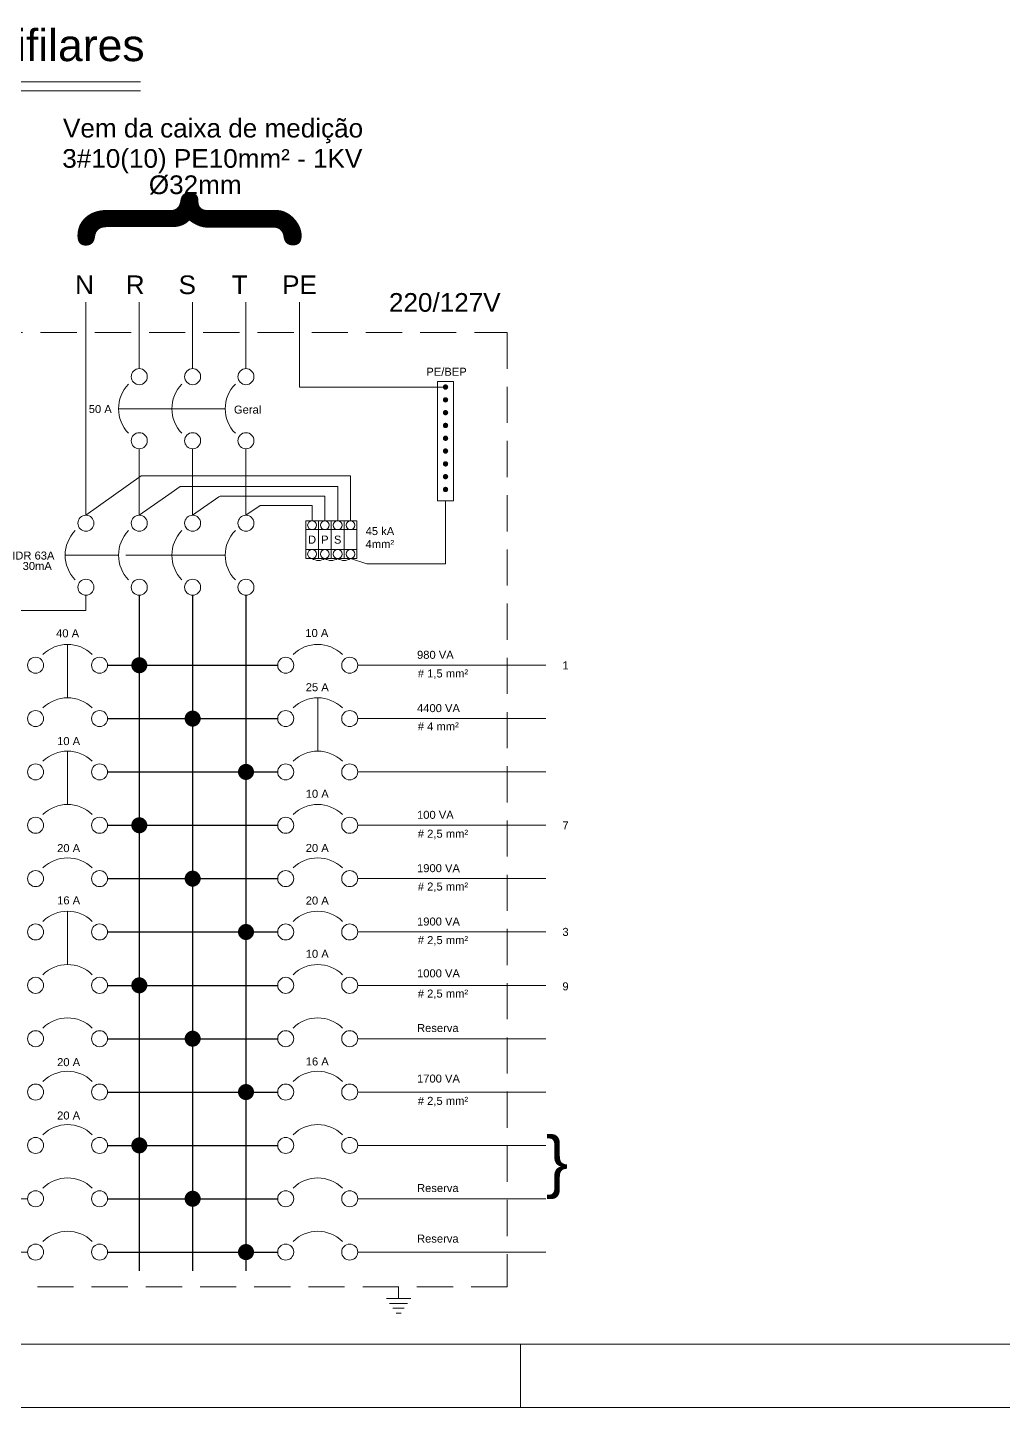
# Model space of a CAD drawing. Header units: millimetres. Extents: x 108055 to 152758, y 4876 to 37034.
# Drawn here: x 126336 to 131736, y 8211 to 15846 of the extents above; entities that cross this region are included whole.
import ezdxf
from ezdxf.enums import TextEntityAlignment as Align

# ---------------------------------------------------------------- set-up
doc = ezdxf.new("R2010")
doc.units = ezdxf.units.MM
doc.header["$LTSCALE"] = 200
doc.linetypes.add('DASHED', pattern=[0.75, 0.5, -0.25])
for name, color, linetype, lineweight in [('arquitetonico', 7, 'Continuous', 9), ('Eletrodutos', 4, 'Continuous', 9), ('simbologia', 2, 'Continuous', 9), ('Textos', 9, 'Continuous', 9)]:
    doc.layers.add(name, color=color, linetype=linetype, lineweight=lineweight)
doc.layers.add('Barramento', color=6, linetype='Continuous')
doc.layers.add('Texto', color=9, linetype='Continuous')
doc.styles.add('chaves', font='GENISO.ttf')
doc.styles.add('style1', font='arial.ttf')

msp = doc.modelspace()

# ---------------------------------------------------------------- linework, layer by layer
at = {"layer": 'arquitetonico'}
for p, q in [((124735.2, 15497), (126961.8, 15497)), ((127840.1, 14320.9), (127840.1, 14327.1)), ((126839.3, 13737.6), (127429.8, 13737.6)), ((126945.4, 13737.6), (127106.2, 13737.6)), ((127225.2, 13737.6), (127347.5, 13737.6)), ((128163, 10841.9), (129203.5, 10841.9)), ((127544.8, 9365.9), (127185.9, 9365.9)), ((129064.2, 8211.2), (129064.2, 8561.2)), ((117864.2, 8211.2), (147564.2, 8211.2))]:
    msp.add_line(p, q, dxfattribs=at)
at = {"layer": 'arquitetonico', "linetype": 'DASHED'}
msp.add_line((127429.8, 13737.6), (126839.3, 13737.6), dxfattribs=at)
at = {"layer": 'arquitetonico', "const_width": 44.3}
for points in [[(126932.3, 12317.9, 1), (126976.6, 12317.9, 1)], [(127227.5, 12022.7, 1), (127271.8, 12022.7, 1)], [(127522.7, 11727.5, 1), (127567, 11727.5, 1)], [(126932.3, 11432.3, 1), (126976.6, 11432.3, 1)], [(127227.5, 11137.1, 1), (127271.8, 11137.1, 1)], [(127522.7, 10841.9, 1), (127567, 10841.9, 1)], [(126932.3, 10546.7, 1), (126976.6, 10546.7, 1)], [(127227.5, 10251.5, 1), (127271.8, 10251.5, 1)], [(127522.7, 9956.3, 1), (127567, 9956.3, 1)], [(126932.3, 9661.1, 1), (126976.6, 9661.1, 1)], [(127227.5, 9365.9, 1), (127271.8, 9365.9, 1)], [(127522.7, 9070.7, 1), (127567, 9070.7, 1)]]:
    msp.add_lwpolyline(points, format="xyb", close=True, dxfattribs=at)
at = {"layer": 'Barramento'}
for p, q in [((126954.4, 12705.4), (126954.4, 9190.1)), ((127249.6, 12705.4), (127249.6, 9190.1)), ((127544.8, 12705.4), (127544.8, 9190.1)), ((126779.1, 12317.9), (127720.2, 12317.9)), ((126779.1, 12022.7), (127720.2, 12022.7)), ((126779.1, 11727.5), (127720.2, 11727.5)), ((126779.1, 11432.3), (127720.2, 11432.3)), ((126779.1, 11137.1), (127720.2, 11137.1)), ((126779.1, 10841.9), (127720.2, 10841.9)), ((126779.1, 10546.7), (127720.2, 10546.7)), ((126779.1, 10251.5), (127720.2, 10251.5)), ((126779.1, 9956.3), (127720.2, 9956.3)), ((126779.1, 9661.1), (127720.2, 9661.1)), ((126779.1, 9365.9), (127720.2, 9365.9)), ((126954.4, 9190.1), (126954.4, 8966)), ((127249.6, 9190.1), (127249.6, 8966)), ((127544.8, 9190.1), (127544.8, 8966)), ((126779.1, 9070.7), (127720.2, 9070.7))]:
    msp.add_line(p, q, dxfattribs=at)
at = {"layer": 'Eletrodutos'}
for p, q in [((124735.2, 15547), (126961.8, 15547)), ((118864.2, 8561.2), (147214.2, 8561.2))]:
    msp.add_line(p, q, dxfattribs=at)
at = {"layer": 'simbologia'}
for p, q in [((126659.2, 13516.2), (126659.2, 14327.1)), ((126954.4, 14164.8), (126954.4, 14327.1)), ((127249.6, 14164.8), (127249.6, 14327.1)), ((127544.8, 14164.8), (127544.8, 14327.1)), ((127840.1, 13959), (127840.1, 14320.9)), ((126954.4, 13959), (126954.4, 14164.8)), ((127249.6, 13959), (127249.6, 14164.8)), ((127544.8, 13959), (127544.8, 14164.8)), ((127840.1, 13959), (127840.1, 13857.4)), ((128037.9, 13857.4), (127840.1, 13857.4)), ((128648.9, 13857.4), (128037.9, 13857.4)), ((128693.1, 13888.5), (128604.6, 13888.5)), ((128604.6, 13888.5), (128604.6, 13873.7)), ((128604.6, 13227.2), (128604.6, 13873.7)), ((128693.1, 13873.7), (128693.1, 13888.5)), ((128693.1, 13227.2), (128693.1, 13873.7)), ((126659.2, 13353.9), (126659.2, 13516.2)), ((126954.4, 13353.9), (126954.4, 13516.2)), ((127249.6, 13353.9), (127249.6, 13516.2)), ((127544.8, 13353.9), (127544.8, 13516.2)), ((126659.2, 13148.2), (126965.1, 13365.8)), ((126965.1, 13365.8), (127768.9, 13365.8)), ((127768.9, 13365.8), (128123, 13365.8)), ((128123, 13117.2), (128123, 13365.8)), ((126659.2, 13148.2), (126659.2, 13353.9)), ((126954.4, 13148.2), (126954.4, 13353.9)), ((127099.6, 13249.7), (127181.1, 13306.3)), ((127181.1, 13306.3), (127754.5, 13306.3)), ((127249.6, 13148.2), (127249.6, 13353.9)), ((127544.8, 13148.2), (127544.8, 13353.9)), ((127754.5, 13306.3), (128052.1, 13306.3)), ((128052.1, 13117.2), (128052.1, 13306.3)), ((126954.4, 13148.2), (127099.6, 13249.7)), ((127249.6, 13148.2), (127394.8, 13249.7)), ((127394.8, 13249.7), (127401.8, 13253.9)), ((127401.8, 13253.9), (127753.2, 13253.9)), ((127753.2, 13253.9), (127981.2, 13253.9)), ((127981.2, 13117.2), (127981.2, 13253.9)), ((128648.9, 13227.2), (128604.6, 13227.2)), ((128648.9, 13227.2), (128693.1, 13227.2)), ((128648.9, 13227.2), (128648.9, 12880)), ((127544.8, 13148.2), (127622.4, 13201.5)), ((127622.4, 13201.5), (127794.6, 13201.5)), ((127794.6, 13201.5), (127910.3, 13201.5)), ((127910.4, 13117.2), (127910.3, 13201.5)), ((127875, 13117.2), (128110.2, 13117.2)), ((127875, 13117.2), (127875, 12909)), ((127875, 13117.2), (127875, 13068.5)), ((127875, 13068.5), (128158.5, 13068.5)), ((127945.8, 13117.2), (127945.8, 12909)), ((128016.7, 13117.2), (128016.7, 12909)), ((128087.5, 13117.2), (128087.5, 12909)), ((128110.2, 13117.2), (128158.5, 13117.2)), ((128158.5, 13117.2), (128158.5, 12909)), ((126839.3, 12926.8), (126544.1, 12926.8)), ((126884.5, 12926.8), (127429.8, 12926.8)), ((126946.1, 12926.8), (127045.7, 12926.8)), ((127228.9, 12926.8), (127328.7, 12926.8)), ((127875, 12909), (127875, 12957.7)), ((127875, 12957.7), (128158.5, 12957.7)), ((128158.5, 12909), (127875, 12909)), ((128122.6, 12909), (128213.8, 12880)), ((128451, 12880), (128213.8, 12880)), ((128451, 12880), (128648.9, 12880)), ((126659.2, 12705.4), (126659.2, 12620.2)), ((126659.2, 12620.2), (126048.3, 12620.2)), ((126557.7, 12137.8), (126557.7, 12433)), ((128163, 12317.9), (129203.5, 12317.9)), ((127941.6, 11842.6), (127941.6, 12137.8)), ((128163, 12022.7), (129203.5, 12022.7)), ((126557.7, 11547.4), (126557.7, 11842.6)), ((128163, 11727.5), (129203.5, 11727.5)), ((128163, 11432.3), (129203.5, 11432.3)), ((128163, 11432.3), (129203.5, 11432.3)), ((128163, 11137.1), (129203.5, 11137.1)), ((126557.7, 10661.8), (126557.7, 10957)), ((128163, 10841.9), (129203.5, 10841.9)), ((128163, 10546.7), (129203.5, 10546.7)), ((128163, 10546.7), (129203.5, 10546.7)), ((128163, 10251.5), (129203.5, 10251.5)), ((128163, 9956.3), (129203.5, 9956.3)), ((128163, 9661.1), (129203.5, 9661.1)), ((126336.3, 9365.9), (125295.8, 9365.9)), ((128163, 9365.9), (129203.5, 9365.9)), ((126336.3, 9070.7), (125295.8, 9070.7)), ((128163, 9070.7), (129203.5, 9070.7)), ((128389.2, 8877.6), (128389.2, 8813.5)), ((128456.3, 8813.5), (128322.1, 8813.5)), ((128438.6, 8786.7), (128339.8, 8786.7)), ((128389.2, 8813.5), (128456.3, 8813.5)), ((128420.9, 8759.9), (128357.5, 8759.9)), ((128403.2, 8733), (128375.2, 8733))]:
    msp.add_line(p, q, dxfattribs=at)
at = {"layer": 'simbologia', "linetype": 'DASHED'}
msp.add_line((127429.8, 12926.8), (126839.3, 12926.8), dxfattribs=at)
at = {"layer": 'simbologia', "const_width": 14.8}
for points in [[(128641.5, 13857.4, 1), (128656.2, 13857.4, 1)], [(128641.5, 13786.6, 1), (128656.2, 13786.6, 1)], [(128641.5, 13715.7, 1), (128656.2, 13715.7, 1)], [(128641.5, 13644.9, 1), (128656.2, 13644.9, 1)], [(128641.5, 13574, 1), (128656.2, 13574, 1)], [(128641.5, 13503.2, 1), (128656.2, 13503.2, 1)], [(128641.5, 13432.3, 1), (128656.2, 13432.3, 1)], [(128641.5, 13361.5, 1), (128656.2, 13361.5, 1)], [(128641.5, 13290.6, 1), (128656.2, 13290.6, 1)]]:
    msp.add_lwpolyline(points, format="xyb", close=True, dxfattribs=at)
at = {"layer": 'simbologia'}
for centre, radius in [((126954.4, 13914.8), 44.3), ((127249.6, 13914.8), 44.3), ((127544.8, 13914.8), 44.3), ((126954.4, 13560.5), 44.3), ((127249.6, 13560.5), 44.3), ((127544.8, 13560.5), 44.3), ((126659.2, 13103.9), 44.3), ((126954.4, 13103.9), 44.3), ((127249.6, 13103.9), 44.3), ((127544.8, 13103.9), 44.3), ((127910.4, 13092.8), 24.4), ((127981.3, 13092.8), 24.4), ((128052.1, 13092.8), 24.4), ((128123, 13092.8), 24.4), ((127910.4, 12933.4), 24.4), ((127981.3, 12933.4), 24.4), ((128052.1, 12933.4), 24.4), ((128123, 12933.4), 24.4), ((126659.2, 12749.6), 44.3), ((126954.4, 12749.6), 44.3), ((127249.6, 12749.6), 44.3), ((127544.8, 12749.6), 44.3), ((126380.6, 12317.9), 44.3), ((126734.8, 12317.9), 44.3), ((127764.4, 12317.9), 44.3), ((128118.7, 12317.9), 44.3), ((126380.6, 12022.7), 44.3), ((126734.8, 12022.7), 44.3), ((127764.4, 12022.7), 44.3), ((128118.7, 12022.7), 44.3), ((126380.6, 11727.5), 44.3), ((126734.8, 11727.5), 44.3), ((127764.4, 11727.5), 44.3), ((128118.7, 11727.5), 44.3), ((126380.6, 11432.3), 44.3), ((126734.8, 11432.3), 44.3), ((127764.4, 11432.3), 44.3), ((128118.7, 11432.3), 44.3), ((126380.6, 11137.1), 44.3), ((126734.8, 11137.1), 44.3), ((127764.4, 11137.1), 44.3), ((128118.7, 11137.1), 44.3), ((126380.6, 10841.9), 44.3), ((126734.8, 10841.9), 44.3), ((127764.4, 10841.9), 44.3), ((128118.7, 10841.9), 44.3), ((126380.6, 10546.7), 44.3), ((126734.8, 10546.7), 44.3), ((127764.4, 10546.7), 44.3), ((128118.7, 10546.7), 44.3), ((126380.6, 10251.5), 44.3), ((126734.8, 10251.5), 44.3), ((127764.4, 10251.5), 44.3), ((128118.7, 10251.5), 44.3), ((126380.6, 9956.3), 44.3), ((126734.8, 9956.3), 44.3), ((127764.4, 9956.3), 44.3), ((128118.7, 9956.3), 44.3), ((126380.6, 9661.1), 44.3), ((126734.8, 9661.1), 44.3), ((127764.4, 9661.1), 44.3), ((128118.7, 9661.1), 44.3), ((126380.6, 9365.9), 44.3), ((126734.8, 9365.9), 44.3), ((127764.4, 9365.9), 44.3), ((128118.7, 9365.9), 44.3), ((126380.6, 9070.7), 44.3), ((126734.8, 9070.7), 44.3), ((127764.4, 9070.7), 44.3), ((128118.7, 9070.7), 44.3)]:
    msp.add_circle(centre, radius, dxfattribs=at)
for centre, radius, start, end in [((127033.2, 13737.6), 193.8, 135.30326, 224.69674), ((127328.4, 13737.6), 193.8, 135.30326, 224.69674), ((127623.6, 13737.6), 193.8, 135.30326, 224.69674), ((126738, 12926.8), 193.8, 135.30326, 224.69674), ((127033.2, 12926.8), 193.8, 135.30326, 224.69674), ((127328.4, 12926.8), 193.8, 135.30326, 224.69674), ((127623.6, 12926.8), 193.8, 135.30326, 224.69674), ((127945.8, 12957.7), 60.1, 234.13711, 305.86289), ((128016.5, 12957.7), 60.1, 234.13711, 305.86289), ((128087.3, 12957.7), 60.1, 234.13711, 305.86289), ((126557.7, 12239.2), 193.8, 45.30326, 134.69674), ((127941.6, 12239.2), 193.8, 45.30326, 134.69674), ((126557.7, 11944), 193.8, 45.30326, 134.69674), ((127941.6, 11944), 193.8, 45.30326, 134.69674), ((126557.7, 11648.8), 193.8, 45.30326, 134.69674), ((127941.6, 11648.8), 193.8, 45.30326, 134.69674), ((126557.7, 11353.6), 193.8, 45.30326, 134.69674), ((127941.6, 11353.6), 193.8, 45.30326, 134.69674), ((126557.7, 11058.4), 193.8, 45.30326, 134.69674), ((127941.6, 11058.4), 193.8, 45.30326, 134.69674), ((126557.7, 10763.1), 193.8, 45.30326, 134.69674), ((127941.6, 10763.1), 193.8, 45.30326, 134.69674), ((126557.7, 10467.9), 193.8, 45.30326, 134.69674), ((127941.6, 10467.9), 193.8, 45.30326, 134.69674), ((126557.7, 10172.7), 193.8, 45.30326, 134.69674), ((127941.6, 10172.7), 193.8, 45.30326, 134.69674), ((126557.7, 9877.5), 193.8, 45.30326, 134.69674), ((127941.6, 9877.5), 193.8, 45.30326, 134.69674), ((126557.7, 9582.3), 193.8, 45.30326, 134.69674), ((127941.6, 9582.3), 193.8, 45.30326, 134.69674), ((126557.7, 9287.1), 193.8, 45.30326, 134.69674), ((127941.6, 9287.1), 193.8, 45.30326, 134.69674), ((126557.7, 8991.9), 193.8, 45.30326, 134.69674), ((127941.6, 8991.9), 193.8, 45.30326, 134.69674)]:
    msp.add_arc(centre, radius, start, end, dxfattribs=at)
at = {"layer": 'Textos', "linetype": 'DASHED', "ltscale": 2}
msp.add_lwpolyline([(128990.7, 8877.5), (125508.6, 8877.5), (125508.6, 14158.9), (128990.7, 14158.9)], close=True, dxfattribs=at)

# ---------------------------------------------------------------- texts
at = {"layer": 'Texto', "lineweight": -3, "style": 'style1'}
msp.add_text('Esquemas Unifilares', height=176.208, dxfattribs=at).set_placement((125855, 15727.1), align=Align.MIDDLE)
at = {"layer": 'Textos', "style": 'style1'}
for s, height, p in [('Vem da caixa de medição ', 103.322, (126532.2, 15238.3)), ('3#10(10) PE10mm² - 1KV', 103.322, (126528.1, 15070.7)), ('%%C32mm', 103.32, (127007.2, 14925.2)), ('N', 103.3, (126599.5, 14371.6)), ('R', 103.3, (126879.6, 14371.6)), ('S', 103.3, (127171.7, 14371.6)), ('T', 103.3, (127465.7, 14371.6)), ('PE', 103.32, (127744.9, 14371.6)), ('220/127V', 103.32, (128335.8, 14274)), ('PE/BEP', 44.28, (128542.8, 13920)), ('50 A', 44.28, (126674.8, 13713.6)), ('Geral', 44.28, (127478, 13710.4)), ('45 kA', 44.28, (128206.8, 13038.2)), ('4mm²', 44.28, (128206.4, 12966.6)), ('IDR 63A', 44.28, (126251, 12902.8)), ('30mA', 44.28, (126308.7, 12845.2)), ('40 A', 44.28, (126494.1, 12472.6)), ('10 A', 44.28, (127873.1, 12474.2)), ('980 VA', 44.28, (128491.2, 12353.7)), ('# 1,5 mm²', 44.28, (128495.6, 12250.3)), ('25 A', 44.28, (127875.4, 12174.3)), ('4400 VA', 44.28, (128491.2, 12058.5)), ('# 4 mm²', 44.28, (128495.6, 11957.5)), ('10 A', 44.28, (126499.7, 11876)), ('10 A', 44.28, (127875.4, 11584.6)), ('100 VA', 44.28, (128491.2, 11468.1)), ('# 2,5 mm²', 44.28, (128495.6, 11363.6)), ('20 A', 44.28, (126499.7, 11284)), ('20 A', 44.28, (127875.4, 11284.8)), ('1900 VA', 44.28, (128491.2, 11172.9)), ('# 2,5 mm²', 44.28, (128495.6, 11071.4)), ('16 A', 44.28, (126499.7, 10994.7)), ('20 A', 44.28, (127875.4, 10993.8)), ('1900 VA', 44.28, (128491.2, 10877.7)), ('# 2,5 mm²', 44.28, (128495.6, 10774.9)), ('10 A', 44.28, (127875.4, 10699)), ('1000 VA', 44.28, (128491.2, 10590.9)), ('# 2,5 mm²', 44.28, (128495.6, 10479)), ('Reserva', 44.28, (128491.2, 10288.5)), ('20 A', 44.28, (126499.7, 10099.5)), ('16 A', 44.28, (127875.4, 10103.2)), ('1700 VA', 44.28, (128491.2, 10008.7)), ('# 2,5 mm²', 44.28, (128495.6, 9885.3)), ('20 A', 44.28, (126499.7, 9804.3)), ('}', 265.7, (129203.5, 9444)), ('Reserva', 44.28, (128491.2, 9402.9)), ('Reserva', 44.28, (128491.2, 9123.1))]:
    msp.add_text(s, height=height, dxfattribs=at).set_placement(p)
at = {"layer": 'Textos', "style": 'chaves'}
msp.add_text('{', height=1033.2, rotation=270, dxfattribs=at).set_placement((126706.6, 15001.1))
at = {"layer": 'Textos', "style": 'style1'}
for s, p in [('D', (127910.4, 13013.1)), ('P', (127981.3, 13013.1)), ('S', (128052.1, 13013.1)), ('1', (129312.9, 12317.2)), ('7', (129312.9, 11432)), ('3', (129312.9, 10842.4)), ('9', (129312.9, 10541.2))]:
    msp.add_text(s, height=44.3, dxfattribs=at).set_placement(p, align=Align.MIDDLE)

doc.saveas('drawing.dxf')
